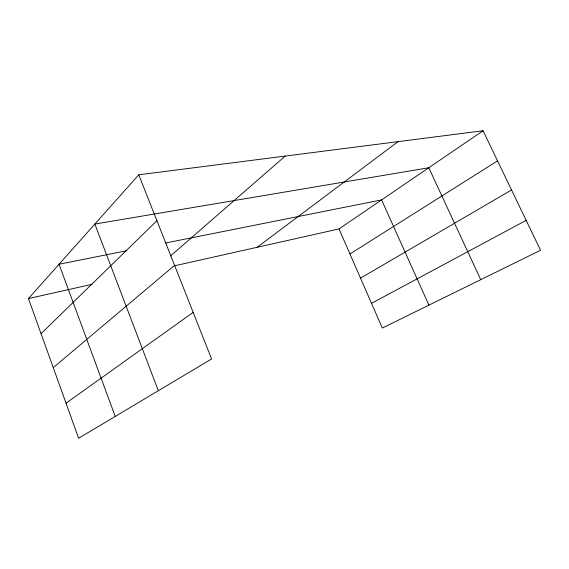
<?xml version="1.0" encoding="UTF-8"?>
<svg xmlns="http://www.w3.org/2000/svg" width="569" height="569" viewBox="0 0 569 569"><rect width="100%" height="100%" fill="white"/><g stroke="black" fill="none" stroke-linecap="round" stroke-linejoin="round"><path stroke-width="0.85" d="M138.765 174.811L211.597 358.968L78.622 438.244L28.45 298.576L138.765 174.811L483.053 130.756L540.55 250.268L382.318 328.036L339.024 228.923L174.576 265.801M41.06 333.676L156.916 220.715M170.565 255.908L285.233 156.07M53.266 367.645L174.583 265.382M257.117 247.295L398.087 141.624M66.032 403.193L193.168 312.374M339.024 228.923L483.053 130.756M349.971 253.994L497.541 160.863M360.526 278.156L511.538 189.961M371.521 303.327L526.161 220.352M28.45 298.576L92.221 284.272M126.759 250.737L59.048 264.244L115.215 416.43M165.479 243.013L381.6 199.904L428.919 305.133M480.734 279.663L428.784 167.741L94.867 224.058L158.331 390.725"/></g></svg>
